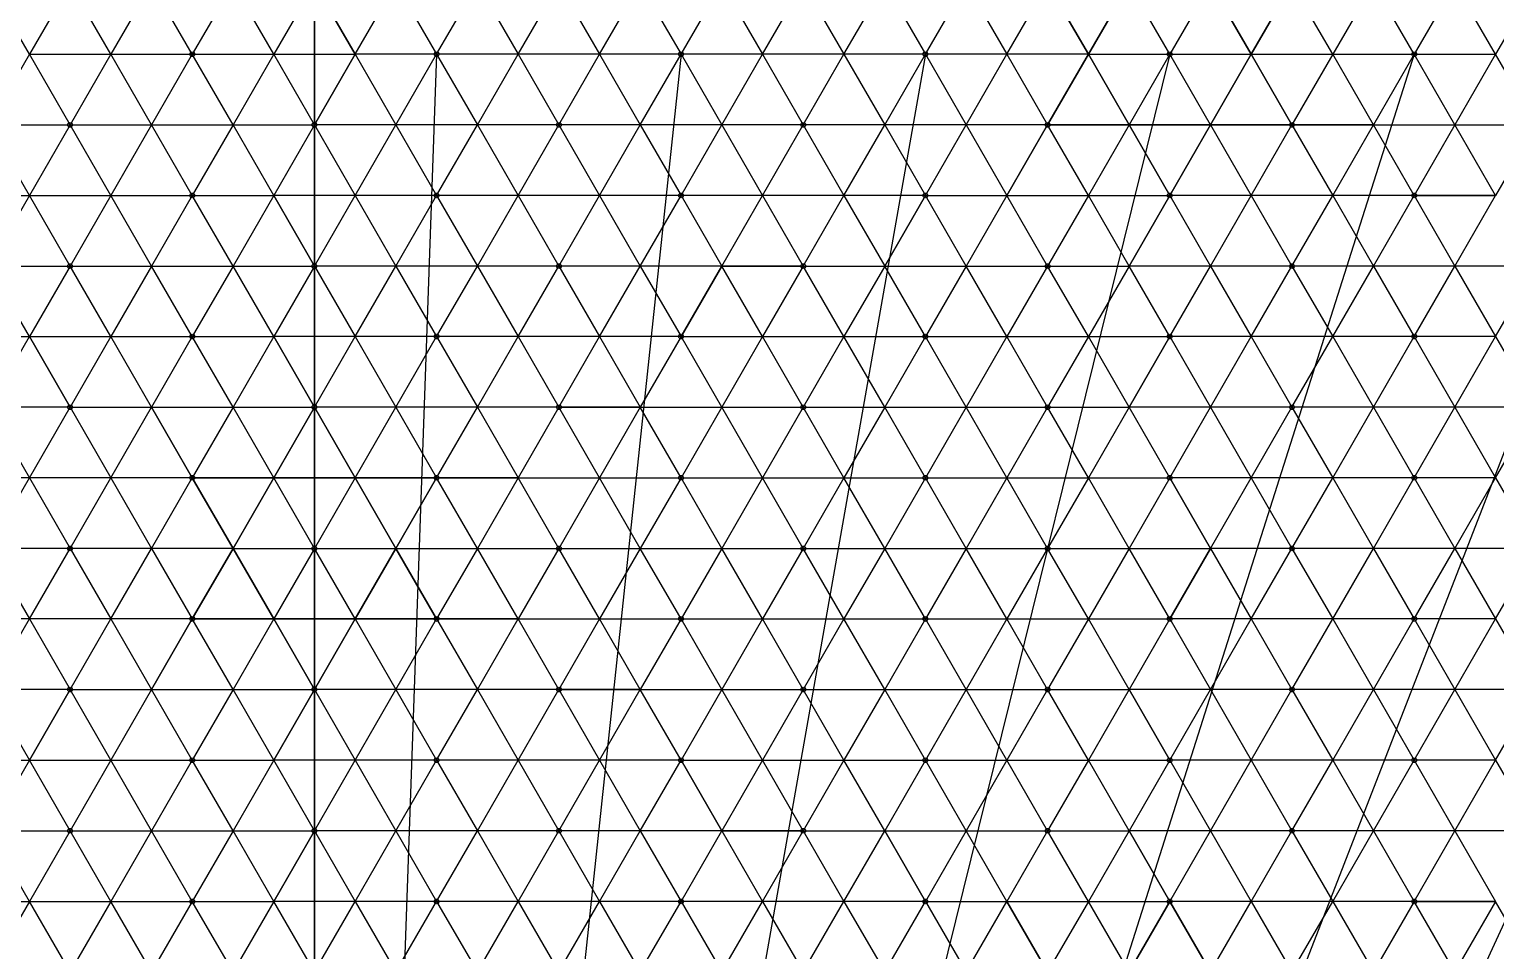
# Model space of a CAD drawing. Header units: inches. Extents: x -9 to 1883, y -44 to 1855.
# Drawn here: x 1328.5 to 1640.2, y 501.2 to 697 of the extents above; entities that cross this region are included whole.
import ezdxf

# ---------------------------------------------------------------- set-up
doc = ezdxf.new("R2010")
doc.units = ezdxf.units.IN
doc.header["$MEASUREMENT"] = 0
doc.layers.add('n49', color=7, linetype='Continuous')

msp = doc.modelspace()

# ---------------------------------------------------------------- linework, layer by layer
at = {"color": 1, "lineweight": 35}
msp.add_line((1389.1, -43.31), (1389.1, 1854.97), dxfattribs=at)
for points in [[(1337.14, 706.69), (1328.48, 691.69), (1319.82, 706.69)], [(1337.14, 706.69), (1328.48, 691.69), (1345.8, 691.69)], [(1337.14, 706.69), (1354.46, 706.69), (1345.8, 691.69)], [(1363.12, 691.69), (1354.46, 706.69), (1345.8, 691.69)], [(1363.12, 691.69), (1354.46, 706.69), (1371.78, 706.69)], [(1363.12, 691.69), (1380.44, 691.69), (1371.78, 706.69)], [(1389.1, 706.69), (1380.44, 691.69), (1371.78, 706.69)], [(1389.1, 706.69), (1380.44, 691.69), (1397.76, 691.69)], [(1389.1, 706.69), (1397.76, 691.69), (1406.42, 706.69)], [(1415.08, 691.69), (1397.76, 691.69), (1406.42, 706.69)], [(1415.08, 691.69), (1423.74, 706.69), (1406.42, 706.69)], [(1415.08, 691.69), (1423.74, 706.69), (1432.4, 691.69)], [(1441.06, 706.69), (1423.74, 706.69), (1432.4, 691.69)], [(1441.06, 706.69), (1449.72, 691.69), (1432.4, 691.69)], [(1441.06, 706.69), (1449.72, 691.69), (1458.38, 706.69)], [(1467.04, 691.69), (1449.72, 691.69), (1458.38, 706.69)], [(1467.04, 691.69), (1475.7, 706.69), (1458.38, 706.69)], [(1467.04, 691.69), (1475.7, 706.69), (1484.36, 691.69)], [(1493.02, 706.69), (1475.7, 706.69), (1484.36, 691.69)], [(1493.02, 706.69), (1501.68, 691.69), (1484.36, 691.69)], [(1493.02, 706.69), (1501.68, 691.69), (1510.34, 706.69)], [(1519, 691.69), (1501.68, 691.69), (1510.34, 706.69)], [(1519, 691.69), (1527.66, 706.69), (1510.34, 706.69)], [(1519, 691.69), (1527.66, 706.69), (1536.32, 691.69)], [(1544.98, 706.69), (1527.66, 706.69), (1536.32, 691.69)], [(1544.98, 706.69), (1553.64, 691.69), (1536.32, 691.69)], [(1544.98, 706.69), (1553.64, 691.69), (1562.3, 706.69)], [(1544.98, 706.69), (1562.3, 706.69), (1553.64, 691.69)], [(1570.96, 691.69), (1562.3, 706.69), (1553.64, 691.69)], [(1570.96, 691.69), (1562.3, 706.69), (1579.62, 706.69)], [(1570.96, 691.69), (1588.28, 691.69), (1579.62, 706.69)], [(1596.94, 706.69), (1579.62, 706.69), (1588.28, 691.69)], [(1596.94, 706.69), (1588.28, 691.69), (1579.62, 706.69)], [(1596.94, 706.69), (1588.28, 691.69), (1605.6, 691.69)], [(1596.94, 706.69), (1614.26, 706.69), (1605.6, 691.69)], [(1622.92, 691.69), (1614.26, 706.69), (1605.6, 691.69)], [(1622.92, 691.69), (1614.26, 706.69), (1631.58, 706.69)], [(1622.92, 691.69), (1640.24, 691.69), (1631.58, 706.69)], [(1648.91, 706.69), (1640.24, 691.69), (1631.58, 706.69)], [(1337.14, 676.69), (1328.48, 691.69), (1319.82, 676.69)], [(1337.14, 676.69), (1328.48, 691.69), (1345.8, 691.69)], [(1337.14, 676.69), (1354.46, 676.69), (1345.8, 691.69)], [(1363.12, 691.69), (1354.46, 676.69), (1345.8, 691.69)], [(1363.12, 691.69), (1354.46, 676.69), (1371.78, 676.69)], [(1363.12, 691.69), (1380.44, 691.69), (1371.78, 676.69)], [(1389.1, 676.69), (1380.44, 691.69), (1371.78, 676.69)], [(1389.1, 676.69), (1380.44, 691.69), (1397.76, 691.69)], [(1389.1, 676.69), (1397.76, 691.69), (1406.42, 676.69)], [(1415.08, 691.69), (1397.76, 691.69), (1406.42, 676.69)], [(1415.08, 691.69), (1423.74, 676.69), (1406.42, 676.69)], [(1415.08, 691.69), (1423.74, 676.69), (1432.4, 691.69)], [(1441.06, 676.69), (1423.74, 676.69), (1432.4, 691.69)], [(1441.06, 676.69), (1449.72, 691.69), (1432.4, 691.69)], [(1441.06, 676.69), (1449.72, 691.69), (1458.38, 676.69)], [(1467.04, 691.69), (1449.72, 691.69), (1458.38, 676.69)], [(1467.04, 691.69), (1475.7, 676.69), (1458.38, 676.69)], [(1467.04, 691.69), (1475.7, 676.69), (1484.36, 691.69)], [(1493.02, 676.69), (1475.7, 676.69), (1484.36, 691.69)], [(1493.02, 676.69), (1501.68, 691.69), (1484.36, 691.69)], [(1493.02, 676.69), (1501.68, 691.69), (1510.34, 676.69)], [(1519, 691.69), (1501.68, 691.69), (1510.34, 676.69)], [(1519, 691.69), (1527.66, 676.69), (1510.34, 676.69)], [(1519, 691.69), (1527.66, 676.69), (1536.32, 691.69)], [(1544.98, 676.69), (1527.66, 676.69), (1536.32, 691.69)], [(1544.98, 676.69), (1553.64, 691.69), (1536.32, 691.69)], [(1544.98, 676.69), (1553.64, 691.69), (1562.3, 676.69)], [(1544.98, 676.69), (1562.3, 676.69), (1553.64, 691.69)], [(1570.96, 691.69), (1562.3, 676.69), (1553.64, 691.69)], [(1570.96, 691.69), (1562.3, 676.69), (1579.62, 676.69)], [(1570.96, 691.69), (1588.28, 691.69), (1579.62, 676.69)], [(1596.94, 676.69), (1579.62, 676.69), (1588.28, 691.69)], [(1596.94, 676.69), (1588.28, 691.69), (1579.62, 676.69)], [(1596.94, 676.69), (1588.28, 691.69), (1605.6, 691.69)], [(1596.94, 676.69), (1614.26, 676.69), (1605.6, 691.69)], [(1622.92, 691.69), (1614.26, 676.69), (1605.6, 691.69)], [(1622.92, 691.69), (1614.26, 676.69), (1631.58, 676.69)], [(1622.92, 691.69), (1640.24, 691.69), (1631.58, 676.69)], [(1648.91, 676.69), (1640.24, 691.69), (1631.58, 676.69)], [(1311.16, 661.69), (1328.48, 661.69), (1319.82, 676.69)], [(1337.14, 676.69), (1328.48, 661.69), (1319.82, 676.69)], [(1337.14, 676.69), (1328.48, 661.69), (1345.8, 661.69)], [(1337.14, 676.69), (1354.46, 676.69), (1345.8, 661.69)], [(1363.12, 661.69), (1354.46, 676.69), (1345.8, 661.69)], [(1363.12, 661.69), (1354.46, 676.69), (1371.78, 676.69)], [(1363.12, 661.69), (1380.44, 661.69), (1371.78, 676.69)], [(1389.1, 676.69), (1380.44, 661.69), (1371.78, 676.69)], [(1389.1, 676.69), (1397.76, 661.69), (1406.42, 676.69)], [(1415.08, 661.69), (1397.76, 661.69), (1406.42, 676.69)], [(1415.08, 661.69), (1423.74, 676.69), (1406.42, 676.69)], [(1415.08, 661.69), (1423.74, 676.69), (1432.4, 661.69)], [(1441.06, 676.69), (1423.74, 676.69), (1432.4, 661.69)], [(1441.06, 676.69), (1449.72, 661.69), (1432.4, 661.69)], [(1441.06, 676.69), (1449.72, 661.69), (1458.38, 676.69)], [(1467.04, 661.69), (1449.72, 661.69), (1458.38, 676.69)], [(1467.04, 661.69), (1475.7, 676.69), (1458.38, 676.69)], [(1467.04, 661.69), (1475.7, 676.69), (1484.36, 661.69)], [(1493.02, 676.69), (1475.7, 676.69), (1484.36, 661.69)], [(1493.02, 676.69), (1501.68, 661.69), (1484.36, 661.69)], [(1493.02, 676.69), (1501.68, 661.69), (1510.34, 676.69)], [(1519, 661.69), (1501.68, 661.69), (1510.34, 676.69)], [(1519, 661.69), (1527.66, 676.69), (1510.34, 676.69)], [(1544.98, 676.69), (1527.66, 676.69), (1536.32, 661.69)], [(1544.98, 676.69), (1536.32, 661.69), (1553.64, 661.69)], [(1544.98, 676.69), (1562.3, 676.69), (1553.64, 661.69)], [(1570.96, 661.69), (1562.3, 676.69), (1553.64, 661.69)], [(1570.96, 661.69), (1579.62, 676.69), (1562.3, 676.69)], [(1570.96, 661.69), (1562.3, 676.69), (1579.62, 676.69)], [(1570.96, 661.69), (1579.62, 676.69), (1588.28, 661.69)], [(1596.94, 676.69), (1579.62, 676.69), (1588.28, 661.69)], [(1596.94, 676.69), (1605.6, 661.69), (1588.28, 661.69)], [(1596.94, 676.69), (1605.6, 661.69), (1614.26, 676.69)], [(1622.92, 661.69), (1614.26, 676.69), (1631.58, 676.69)], [(1622.92, 661.69), (1640.24, 661.69), (1631.58, 676.69)], [(1648.91, 676.69), (1640.24, 661.69), (1631.58, 676.69)], [(1311.16, 661.69), (1328.48, 661.69), (1319.82, 646.69)], [(1337.14, 646.69), (1328.48, 661.69), (1319.82, 646.69)], [(1337.14, 646.69), (1328.48, 661.69), (1345.8, 661.69)], [(1337.14, 646.69), (1354.46, 646.69), (1345.8, 661.69)], [(1363.12, 661.69), (1354.46, 646.69), (1345.8, 661.69)], [(1363.12, 661.69), (1354.46, 646.69), (1371.78, 646.69)], [(1363.12, 661.69), (1380.44, 661.69), (1371.78, 646.69)], [(1389.1, 646.69), (1380.44, 661.69), (1371.78, 646.69)], [(1389.1, 646.69), (1397.76, 661.69), (1380.44, 661.69)], [(1389.1, 646.69), (1397.76, 661.69), (1406.42, 646.69)], [(1415.08, 661.69), (1397.76, 661.69), (1406.42, 646.69)], [(1415.08, 661.69), (1423.74, 646.69), (1406.42, 646.69)], [(1415.08, 661.69), (1423.74, 646.69), (1432.4, 661.69)], [(1441.06, 646.69), (1423.74, 646.69), (1432.4, 661.69)], [(1441.06, 646.69), (1449.72, 661.69), (1432.4, 661.69)], [(1441.06, 646.69), (1449.72, 661.69), (1458.38, 646.69)], [(1467.04, 661.69), (1449.72, 661.69), (1458.38, 646.69)], [(1467.04, 661.69), (1475.7, 646.69), (1458.38, 646.69)], [(1467.04, 661.69), (1475.7, 646.69), (1484.36, 661.69)], [(1493.02, 646.69), (1475.7, 646.69), (1484.36, 661.69)], [(1493.02, 646.69), (1501.68, 661.69), (1484.36, 661.69)], [(1519, 661.69), (1501.68, 661.69), (1510.34, 646.69)], [(1519, 661.69), (1510.34, 646.69), (1527.66, 646.69)], [(1519, 661.69), (1536.32, 661.69), (1527.66, 646.69)], [(1544.98, 646.69), (1536.32, 661.69), (1527.66, 646.69)], [(1544.98, 646.69), (1536.32, 661.69), (1553.64, 661.69)], [(1544.98, 646.69), (1562.3, 646.69), (1553.64, 661.69)], [(1570.96, 661.69), (1562.3, 646.69), (1553.64, 661.69)], [(1570.96, 661.69), (1579.62, 646.69), (1562.3, 646.69)], [(1570.96, 661.69), (1579.62, 646.69), (1588.28, 661.69)], [(1596.94, 646.69), (1579.62, 646.69), (1588.28, 661.69)], [(1596.94, 646.69), (1605.6, 661.69), (1588.28, 661.69)], [(1596.94, 646.69), (1605.6, 661.69), (1614.26, 646.69)], [(1622.92, 661.69), (1605.6, 661.69), (1614.26, 646.69)], [(1622.92, 661.69), (1631.58, 646.69), (1614.26, 646.69)], [(1622.92, 661.69), (1631.58, 646.69), (1640.24, 661.69)], [(1311.16, 631.69), (1328.48, 631.69), (1319.82, 646.69)], [(1337.14, 646.69), (1328.48, 631.69), (1319.82, 646.69)], [(1337.14, 646.69), (1328.48, 631.69), (1345.8, 631.69)], [(1337.14, 646.69), (1354.46, 646.69), (1345.8, 631.69)], [(1363.12, 631.69), (1354.46, 646.69), (1345.8, 631.69)], [(1363.12, 631.69), (1354.46, 646.69), (1371.78, 646.69)], [(1363.12, 631.69), (1380.44, 631.69), (1371.78, 646.69)], [(1389.1, 646.69), (1380.44, 631.69), (1371.78, 646.69)], [(1389.1, 646.69), (1397.76, 631.69), (1406.42, 646.69)], [(1415.08, 631.69), (1397.76, 631.69), (1406.42, 646.69)], [(1415.08, 631.69), (1423.74, 646.69), (1406.42, 646.69)], [(1415.08, 631.69), (1423.74, 646.69), (1432.4, 631.69)], [(1441.06, 646.69), (1423.74, 646.69), (1432.4, 631.69)], [(1441.06, 646.69), (1449.72, 631.69), (1432.4, 631.69)], [(1441.06, 646.69), (1449.72, 631.69), (1458.38, 646.69)], [(1467.04, 631.69), (1449.72, 631.69), (1458.38, 646.69)], [(1467.04, 631.69), (1475.7, 646.69), (1458.38, 646.69)], [(1467.04, 631.69), (1484.36, 631.69), (1475.7, 646.69)], [(1493.02, 646.69), (1484.36, 631.69), (1475.7, 646.69)], [(1493.02, 646.69), (1484.36, 631.69), (1501.68, 631.69)], [(1493.02, 646.69), (1510.34, 646.69), (1501.68, 631.69)], [(1519, 631.69), (1510.34, 646.69), (1501.68, 631.69)], [(1519, 631.69), (1510.34, 646.69), (1527.66, 646.69)], [(1519, 631.69), (1536.32, 631.69), (1527.66, 646.69)], [(1544.98, 646.69), (1536.32, 631.69), (1527.66, 646.69)], [(1544.98, 646.69), (1536.32, 631.69), (1553.64, 631.69)], [(1544.98, 646.69), (1562.3, 646.69), (1553.64, 631.69)], [(1570.96, 631.69), (1562.3, 646.69), (1553.64, 631.69)], [(1570.96, 631.69), (1579.62, 646.69), (1588.28, 631.69)], [(1596.94, 646.69), (1579.62, 646.69), (1588.28, 631.69)], [(1596.94, 646.69), (1605.6, 631.69), (1588.28, 631.69)], [(1596.94, 646.69), (1605.6, 631.69), (1614.26, 646.69)], [(1622.92, 631.69), (1605.6, 631.69), (1614.26, 646.69)], [(1622.92, 631.69), (1631.58, 646.69), (1614.26, 646.69)], [(1622.92, 631.69), (1631.58, 646.69), (1640.24, 631.69)], [(1648.91, 646.69), (1631.58, 646.69), (1640.24, 631.69)], [(1337.14, 616.69), (1319.82, 616.69), (1328.48, 631.69)], [(1337.14, 616.69), (1328.48, 631.69), (1345.8, 631.69)], [(1337.14, 616.69), (1354.46, 616.69), (1345.8, 631.69)], [(1363.12, 631.69), (1354.46, 616.69), (1345.8, 631.69)], [(1363.12, 631.69), (1354.46, 616.69), (1371.78, 616.69)], [(1363.12, 631.69), (1380.44, 631.69), (1371.78, 616.69)], [(1389.1, 616.69), (1380.44, 631.69), (1371.78, 616.69)], [(1389.1, 616.69), (1397.76, 631.69), (1380.44, 631.69)], [(1389.1, 616.69), (1397.76, 631.69), (1406.42, 616.69)], [(1415.08, 631.69), (1397.76, 631.69), (1406.42, 616.69)], [(1415.08, 631.69), (1423.74, 616.69), (1406.42, 616.69)], [(1415.08, 631.69), (1423.74, 616.69), (1432.4, 631.69)], [(1441.06, 616.69), (1423.74, 616.69), (1432.4, 631.69)], [(1441.06, 616.69), (1449.72, 631.69), (1432.4, 631.69)], [(1441.06, 616.69), (1449.72, 631.69), (1458.38, 616.69)], [(1467.04, 631.69), (1458.38, 616.69), (1475.7, 616.69)], [(1467.04, 631.69), (1484.36, 631.69), (1475.7, 616.69)], [(1493.02, 616.69), (1484.36, 631.69), (1475.7, 616.69)], [(1493.02, 616.69), (1484.36, 631.69), (1501.68, 631.69)], [(1493.02, 616.69), (1510.34, 616.69), (1501.68, 631.69)], [(1519, 631.69), (1510.34, 616.69), (1501.68, 631.69)], [(1519, 631.69), (1510.34, 616.69), (1527.66, 616.69)], [(1519, 631.69), (1536.32, 631.69), (1527.66, 616.69)], [(1544.98, 616.69), (1536.32, 631.69), (1527.66, 616.69)], [(1544.98, 616.69), (1536.32, 631.69), (1553.64, 631.69)], [(1544.98, 616.69), (1562.3, 616.69), (1553.64, 631.69)], [(1570.96, 631.69), (1562.3, 616.69), (1553.64, 631.69)], [(1570.96, 631.69), (1579.62, 616.69), (1562.3, 616.69)], [(1570.96, 631.69), (1579.62, 616.69), (1588.28, 631.69)], [(1596.94, 616.69), (1579.62, 616.69), (1588.28, 631.69)], [(1596.94, 616.69), (1605.6, 631.69), (1588.28, 631.69)], [(1596.94, 616.69), (1605.6, 631.69), (1614.26, 616.69)], [(1622.92, 631.69), (1605.6, 631.69), (1614.26, 616.69)], [(1622.92, 631.69), (1631.58, 616.69), (1614.26, 616.69)], [(1622.92, 631.69), (1631.58, 616.69), (1640.24, 631.69)], [(1648.91, 616.69), (1631.58, 616.69), (1640.24, 631.69)], [(1311.16, 601.69), (1319.82, 616.69), (1328.48, 601.69)], [(1337.14, 616.69), (1319.82, 616.69), (1328.48, 601.69)], [(1337.14, 616.69), (1345.8, 601.69), (1328.48, 601.69)], [(1363.12, 601.69), (1345.8, 601.69), (1354.46, 616.69)], [(1363.12, 601.69), (1354.46, 616.69), (1371.78, 616.69)], [(1363.12, 601.69), (1380.44, 601.69), (1371.78, 616.69)], [(1389.1, 616.69), (1380.44, 601.69), (1371.78, 616.69)], [(1389.1, 616.69), (1397.76, 601.69), (1380.44, 601.69)], [(1389.1, 616.69), (1380.44, 601.69), (1397.76, 601.69)], [(1389.1, 616.69), (1397.76, 601.69), (1406.42, 616.69)], [(1415.08, 601.69), (1397.76, 601.69), (1406.42, 616.69)], [(1415.08, 601.69), (1423.74, 616.69), (1406.42, 616.69)], [(1415.08, 601.69), (1423.74, 616.69), (1432.4, 601.69)], [(1441.06, 616.69), (1432.4, 601.69), (1449.72, 601.69)], [(1441.06, 616.69), (1458.38, 616.69), (1449.72, 601.69)], [(1467.04, 601.69), (1458.38, 616.69), (1449.72, 601.69)], [(1467.04, 601.69), (1458.38, 616.69), (1475.7, 616.69)], [(1467.04, 601.69), (1484.36, 601.69), (1475.7, 616.69)], [(1493.02, 616.69), (1484.36, 601.69), (1475.7, 616.69)], [(1493.02, 616.69), (1484.36, 601.69), (1501.68, 601.69)], [(1493.02, 616.69), (1510.34, 616.69), (1501.68, 601.69)], [(1519, 601.69), (1510.34, 616.69), (1501.68, 601.69)], [(1519, 601.69), (1510.34, 616.69), (1527.66, 616.69)], [(1519, 601.69), (1536.32, 601.69), (1527.66, 616.69)], [(1544.98, 616.69), (1536.32, 601.69), (1527.66, 616.69)], [(1544.98, 616.69), (1536.32, 601.69), (1553.64, 601.69)], [(1544.98, 616.69), (1562.3, 616.69), (1553.64, 601.69)], [(1570.96, 601.69), (1562.3, 616.69), (1553.64, 601.69)], [(1570.96, 601.69), (1579.62, 616.69), (1588.28, 601.69)], [(1596.94, 616.69), (1579.62, 616.69), (1588.28, 601.69)], [(1596.94, 616.69), (1605.6, 601.69), (1588.28, 601.69)], [(1596.94, 616.69), (1605.6, 601.69), (1614.26, 616.69)], [(1622.92, 601.69), (1605.6, 601.69), (1614.26, 616.69)], [(1622.92, 601.69), (1631.58, 616.69), (1614.26, 616.69)], [(1622.92, 601.69), (1631.58, 616.69), (1640.24, 601.69)], [(1648.91, 616.69), (1631.58, 616.69), (1640.24, 601.69)], [(1311.16, 601.69), (1319.82, 586.69), (1328.48, 601.69)], [(1337.14, 586.69), (1319.82, 586.69), (1328.48, 601.69)], [(1337.14, 586.69), (1345.8, 601.69), (1328.48, 601.69)], [(1337.14, 586.69), (1345.8, 601.69), (1354.46, 586.69)], [(1363.12, 601.69), (1345.8, 601.69), (1354.46, 586.69)], [(1363.12, 601.69), (1371.78, 586.69), (1354.46, 586.69)], [(1363.12, 601.69), (1371.78, 586.69), (1380.44, 601.69)], [(1363.12, 601.69), (1380.44, 601.69), (1371.78, 586.69)], [(1389.1, 586.69), (1380.44, 601.69), (1371.78, 586.69)], [(1389.1, 586.69), (1380.44, 601.69), (1397.76, 601.69)], [(1389.1, 586.69), (1406.42, 586.69), (1397.76, 601.69)], [(1415.08, 601.69), (1397.76, 601.69), (1406.42, 586.69)], [(1415.08, 601.69), (1406.42, 586.69), (1397.76, 601.69)], [(1415.08, 601.69), (1406.42, 586.69), (1423.74, 586.69)], [(1415.08, 601.69), (1432.4, 601.69), (1423.74, 586.69)], [(1441.06, 586.69), (1432.4, 601.69), (1423.74, 586.69)], [(1441.06, 586.69), (1432.4, 601.69), (1449.72, 601.69)], [(1441.06, 586.69), (1458.38, 586.69), (1449.72, 601.69)], [(1467.04, 601.69), (1458.38, 586.69), (1449.72, 601.69)], [(1467.04, 601.69), (1458.38, 586.69), (1475.7, 586.69)], [(1467.04, 601.69), (1484.36, 601.69), (1475.7, 586.69)], [(1493.02, 586.69), (1484.36, 601.69), (1475.7, 586.69)], [(1493.02, 586.69), (1484.36, 601.69), (1501.68, 601.69)], [(1493.02, 586.69), (1510.34, 586.69), (1501.68, 601.69)], [(1519, 601.69), (1510.34, 586.69), (1501.68, 601.69)], [(1519, 601.69), (1510.34, 586.69), (1527.66, 586.69)], [(1519, 601.69), (1536.32, 601.69), (1527.66, 586.69)], [(1544.98, 586.69), (1536.32, 601.69), (1527.66, 586.69)], [(1544.98, 586.69), (1536.32, 601.69), (1553.64, 601.69)], [(1544.98, 586.69), (1562.3, 586.69), (1553.64, 601.69)], [(1570.96, 601.69), (1562.3, 586.69), (1553.64, 601.69)], [(1570.96, 601.69), (1562.3, 586.69), (1579.62, 586.69)], [(1570.96, 601.69), (1579.62, 586.69), (1588.28, 601.69)], [(1596.94, 586.69), (1579.62, 586.69), (1588.28, 601.69)], [(1596.94, 586.69), (1605.6, 601.69), (1588.28, 601.69)], [(1596.94, 586.69), (1605.6, 601.69), (1614.26, 586.69)], [(1622.92, 601.69), (1605.6, 601.69), (1614.26, 586.69)], [(1622.92, 601.69), (1631.58, 586.69), (1614.26, 586.69)], [(1622.92, 601.69), (1631.58, 586.69), (1640.24, 601.69)], [(1648.91, 586.69), (1631.58, 586.69), (1640.24, 601.69)], [(1311.16, 571.69), (1319.82, 586.69), (1328.48, 571.69)], [(1337.14, 586.69), (1319.82, 586.69), (1328.48, 571.69)], [(1337.14, 586.69), (1345.8, 571.69), (1328.48, 571.69)], [(1337.14, 586.69), (1345.8, 571.69), (1354.46, 586.69)], [(1363.12, 571.69), (1345.8, 571.69), (1354.46, 586.69)], [(1363.12, 571.69), (1371.78, 586.69), (1354.46, 586.69)], [(1363.12, 571.69), (1371.78, 586.69), (1380.44, 571.69)], [(1363.12, 571.69), (1380.44, 571.69), (1371.78, 586.69)], [(1389.1, 586.69), (1380.44, 571.69), (1371.78, 586.69)], [(1389.1, 586.69), (1380.44, 571.69), (1397.76, 571.69)], [(1389.1, 586.69), (1406.42, 586.69), (1397.76, 571.69)], [(1415.08, 571.69), (1397.76, 571.69), (1406.42, 586.69)], [(1415.08, 571.69), (1406.42, 586.69), (1397.76, 571.69)], [(1415.08, 571.69), (1406.42, 586.69), (1423.74, 586.69)], [(1415.08, 571.69), (1432.4, 571.69), (1423.74, 586.69)], [(1441.06, 586.69), (1432.4, 571.69), (1423.74, 586.69)], [(1441.06, 586.69), (1432.4, 571.69), (1449.72, 571.69)], [(1441.06, 586.69), (1458.38, 586.69), (1449.72, 571.69)], [(1467.04, 571.69), (1458.38, 586.69), (1449.72, 571.69)], [(1467.04, 571.69), (1458.38, 586.69), (1475.7, 586.69)], [(1467.04, 571.69), (1484.36, 571.69), (1475.7, 586.69)], [(1493.02, 586.69), (1484.36, 571.69), (1475.7, 586.69)], [(1493.02, 586.69), (1484.36, 571.69), (1501.68, 571.69)], [(1493.02, 586.69), (1510.34, 586.69), (1501.68, 571.69)], [(1519, 571.69), (1510.34, 586.69), (1501.68, 571.69)], [(1519, 571.69), (1510.34, 586.69), (1527.66, 586.69)], [(1519, 571.69), (1536.32, 571.69), (1527.66, 586.69)], [(1544.98, 586.69), (1536.32, 571.69), (1527.66, 586.69)], [(1544.98, 586.69), (1536.32, 571.69), (1553.64, 571.69)], [(1544.98, 586.69), (1562.3, 586.69), (1553.64, 571.69)], [(1570.96, 571.69), (1562.3, 586.69), (1553.64, 571.69)], [(1570.96, 571.69), (1562.3, 586.69), (1579.62, 586.69)], [(1570.96, 571.69), (1579.62, 586.69), (1588.28, 571.69)], [(1596.94, 586.69), (1579.62, 586.69), (1588.28, 571.69)], [(1596.94, 586.69), (1605.6, 571.69), (1588.28, 571.69)], [(1596.94, 586.69), (1605.6, 571.69), (1614.26, 586.69)], [(1622.92, 571.69), (1605.6, 571.69), (1614.26, 586.69)], [(1622.92, 571.69), (1631.58, 586.69), (1614.26, 586.69)], [(1622.92, 571.69), (1631.58, 586.69), (1640.24, 571.69)], [(1648.91, 586.69), (1631.58, 586.69), (1640.24, 571.69)], [(1311.16, 571.69), (1319.82, 556.69), (1328.48, 571.69)], [(1337.14, 556.69), (1319.82, 556.69), (1328.48, 571.69)], [(1337.14, 556.69), (1345.8, 571.69), (1328.48, 571.69)], [(1363.12, 571.69), (1345.8, 571.69), (1354.46, 556.69)], [(1363.12, 571.69), (1354.46, 556.69), (1371.78, 556.69)], [(1363.12, 571.69), (1380.44, 571.69), (1371.78, 556.69)], [(1389.1, 556.69), (1380.44, 571.69), (1371.78, 556.69)], [(1389.1, 556.69), (1397.76, 571.69), (1380.44, 571.69)], [(1389.1, 556.69), (1380.44, 571.69), (1397.76, 571.69)], [(1389.1, 556.69), (1397.76, 571.69), (1406.42, 556.69)], [(1415.08, 571.69), (1397.76, 571.69), (1406.42, 556.69)], [(1415.08, 571.69), (1423.74, 556.69), (1406.42, 556.69)], [(1415.08, 571.69), (1423.74, 556.69), (1432.4, 571.69)], [(1441.06, 556.69), (1432.4, 571.69), (1449.72, 571.69)], [(1441.06, 556.69), (1458.38, 556.69), (1449.72, 571.69)], [(1467.04, 571.69), (1458.38, 556.69), (1449.72, 571.69)], [(1467.04, 571.69), (1458.38, 556.69), (1475.7, 556.69)], [(1467.04, 571.69), (1484.36, 571.69), (1475.7, 556.69)], [(1493.02, 556.69), (1484.36, 571.69), (1475.7, 556.69)], [(1493.02, 556.69), (1484.36, 571.69), (1501.68, 571.69)], [(1493.02, 556.69), (1510.34, 556.69), (1501.68, 571.69)], [(1519, 571.69), (1510.34, 556.69), (1501.68, 571.69)], [(1519, 571.69), (1510.34, 556.69), (1527.66, 556.69)], [(1519, 571.69), (1536.32, 571.69), (1527.66, 556.69)], [(1544.98, 556.69), (1536.32, 571.69), (1527.66, 556.69)], [(1544.98, 556.69), (1536.32, 571.69), (1553.64, 571.69)], [(1544.98, 556.69), (1562.3, 556.69), (1553.64, 571.69)], [(1570.96, 571.69), (1562.3, 556.69), (1553.64, 571.69)], [(1570.96, 571.69), (1579.62, 556.69), (1588.28, 571.69)], [(1596.94, 556.69), (1579.62, 556.69), (1588.28, 571.69)], [(1596.94, 556.69), (1605.6, 571.69), (1588.28, 571.69)], [(1596.94, 556.69), (1605.6, 571.69), (1614.26, 556.69)], [(1622.92, 571.69), (1605.6, 571.69), (1614.26, 556.69)], [(1622.92, 571.69), (1631.58, 556.69), (1614.26, 556.69)], [(1622.92, 571.69), (1631.58, 556.69), (1640.24, 571.69)], [(1648.91, 556.69), (1631.58, 556.69), (1640.24, 571.69)], [(1337.14, 556.69), (1319.82, 556.69), (1328.48, 541.69)], [(1337.14, 556.69), (1328.48, 541.69), (1345.8, 541.69)], [(1337.14, 556.69), (1354.46, 556.69), (1345.8, 541.69)], [(1363.12, 541.69), (1354.46, 556.69), (1345.8, 541.69)], [(1363.12, 541.69), (1354.46, 556.69), (1371.78, 556.69)], [(1363.12, 541.69), (1380.44, 541.69), (1371.78, 556.69)], [(1389.1, 556.69), (1380.44, 541.69), (1371.78, 556.69)], [(1389.1, 556.69), (1397.76, 541.69), (1380.44, 541.69)], [(1389.1, 556.69), (1397.76, 541.69), (1406.42, 556.69)], [(1415.08, 541.69), (1397.76, 541.69), (1406.42, 556.69)], [(1415.08, 541.69), (1423.74, 556.69), (1406.42, 556.69)], [(1415.08, 541.69), (1423.74, 556.69), (1432.4, 541.69)], [(1441.06, 556.69), (1423.74, 556.69), (1432.4, 541.69)], [(1441.06, 556.69), (1449.72, 541.69), (1432.4, 541.69)], [(1441.06, 556.69), (1449.72, 541.69), (1458.38, 556.69)], [(1467.04, 541.69), (1458.38, 556.69), (1475.7, 556.69)], [(1467.04, 541.69), (1484.36, 541.69), (1475.7, 556.69)], [(1493.02, 556.69), (1484.36, 541.69), (1475.7, 556.69)], [(1493.02, 556.69), (1484.36, 541.69), (1501.68, 541.69)], [(1493.02, 556.69), (1510.34, 556.69), (1501.68, 541.69)], [(1519, 541.69), (1510.34, 556.69), (1501.68, 541.69)], [(1519, 541.69), (1510.34, 556.69), (1527.66, 556.69)], [(1519, 541.69), (1536.32, 541.69), (1527.66, 556.69)], [(1544.98, 556.69), (1536.32, 541.69), (1527.66, 556.69)], [(1544.98, 556.69), (1536.32, 541.69), (1553.64, 541.69)], [(1544.98, 556.69), (1562.3, 556.69), (1553.64, 541.69)], [(1570.96, 541.69), (1562.3, 556.69), (1553.64, 541.69)], [(1570.96, 541.69), (1579.62, 556.69), (1562.3, 556.69)], [(1570.96, 541.69), (1579.62, 556.69), (1588.28, 541.69)], [(1596.94, 556.69), (1579.62, 556.69), (1588.28, 541.69)], [(1596.94, 556.69), (1605.6, 541.69), (1588.28, 541.69)], [(1596.94, 556.69), (1605.6, 541.69), (1614.26, 556.69)], [(1622.92, 541.69), (1605.6, 541.69), (1614.26, 556.69)], [(1622.92, 541.69), (1631.58, 556.69), (1614.26, 556.69)], [(1622.92, 541.69), (1631.58, 556.69), (1640.24, 541.69)], [(1648.91, 556.69), (1631.58, 556.69), (1640.24, 541.69)], [(1311.16, 541.69), (1328.48, 541.69), (1319.82, 526.69)], [(1337.14, 526.69), (1328.48, 541.69), (1319.82, 526.69)], [(1337.14, 526.69), (1328.48, 541.69), (1345.8, 541.69)], [(1337.14, 526.69), (1354.46, 526.69), (1345.8, 541.69)], [(1363.12, 541.69), (1354.46, 526.69), (1345.8, 541.69)], [(1363.12, 541.69), (1354.46, 526.69), (1371.78, 526.69)], [(1363.12, 541.69), (1380.44, 541.69), (1371.78, 526.69)], [(1389.1, 526.69), (1380.44, 541.69), (1371.78, 526.69)], [(1389.1, 526.69), (1397.76, 541.69), (1406.42, 526.69)], [(1415.08, 541.69), (1397.76, 541.69), (1406.42, 526.69)], [(1415.08, 541.69), (1423.74, 526.69), (1406.42, 526.69)], [(1415.08, 541.69), (1423.74, 526.69), (1432.4, 541.69)], [(1441.06, 526.69), (1423.74, 526.69), (1432.4, 541.69)], [(1441.06, 526.69), (1449.72, 541.69), (1432.4, 541.69)], [(1441.06, 526.69), (1449.72, 541.69), (1458.38, 526.69)], [(1467.04, 541.69), (1449.72, 541.69), (1458.38, 526.69)], [(1467.04, 541.69), (1475.7, 526.69), (1458.38, 526.69)], [(1467.04, 541.69), (1484.36, 541.69), (1475.7, 526.69)], [(1493.02, 526.69), (1484.36, 541.69), (1475.7, 526.69)], [(1493.02, 526.69), (1484.36, 541.69), (1501.68, 541.69)], [(1493.02, 526.69), (1510.34, 526.69), (1501.68, 541.69)], [(1519, 541.69), (1510.34, 526.69), (1501.68, 541.69)], [(1519, 541.69), (1510.34, 526.69), (1527.66, 526.69)], [(1519, 541.69), (1536.32, 541.69), (1527.66, 526.69)], [(1544.98, 526.69), (1536.32, 541.69), (1527.66, 526.69)], [(1544.98, 526.69), (1536.32, 541.69), (1553.64, 541.69)], [(1544.98, 526.69), (1562.3, 526.69), (1553.64, 541.69)], [(1570.96, 541.69), (1562.3, 526.69), (1553.64, 541.69)], [(1570.96, 541.69), (1579.62, 526.69), (1588.28, 541.69)], [(1596.94, 526.69), (1579.62, 526.69), (1588.28, 541.69)], [(1596.94, 526.69), (1605.6, 541.69), (1588.28, 541.69)], [(1596.94, 526.69), (1605.6, 541.69), (1614.26, 526.69)], [(1622.92, 541.69), (1605.6, 541.69), (1614.26, 526.69)], [(1622.92, 541.69), (1631.58, 526.69), (1614.26, 526.69)], [(1622.92, 541.69), (1631.58, 526.69), (1640.24, 541.69)], [(1648.91, 526.69), (1631.58, 526.69), (1640.24, 541.69)], [(1311.16, 511.69), (1328.48, 511.69), (1319.82, 526.69)], [(1337.14, 526.69), (1328.48, 511.69), (1319.82, 526.69)], [(1337.14, 526.69), (1328.48, 511.69), (1345.8, 511.69)], [(1337.14, 526.69), (1354.46, 526.69), (1345.8, 511.69)], [(1363.12, 511.69), (1354.46, 526.69), (1345.8, 511.69)], [(1363.12, 511.69), (1354.46, 526.69), (1371.78, 526.69)], [(1363.12, 511.69), (1380.44, 511.69), (1371.78, 526.69)], [(1389.1, 526.69), (1380.44, 511.69), (1371.78, 526.69)], [(1389.1, 526.69), (1397.76, 511.69), (1380.44, 511.69)], [(1389.1, 526.69), (1397.76, 511.69), (1406.42, 526.69)], [(1415.08, 511.69), (1397.76, 511.69), (1406.42, 526.69)], [(1415.08, 511.69), (1423.74, 526.69), (1406.42, 526.69)], [(1415.08, 511.69), (1423.74, 526.69), (1432.4, 511.69)], [(1441.06, 526.69), (1423.74, 526.69), (1432.4, 511.69)], [(1441.06, 526.69), (1449.72, 511.69), (1432.4, 511.69)], [(1441.06, 526.69), (1449.72, 511.69), (1458.38, 526.69)], [(1467.04, 511.69), (1449.72, 511.69), (1458.38, 526.69)], [(1467.04, 511.69), (1475.7, 526.69), (1458.38, 526.69)], [(1467.04, 511.69), (1475.7, 526.69), (1484.36, 511.69)], [(1493.02, 526.69), (1475.7, 526.69), (1484.36, 511.69)], [(1493.02, 526.69), (1501.68, 511.69), (1484.36, 511.69)], [(1519, 511.69), (1501.68, 511.69), (1510.34, 526.69)], [(1519, 511.69), (1510.34, 526.69), (1527.66, 526.69)], [(1519, 511.69), (1536.32, 511.69), (1527.66, 526.69)], [(1544.98, 526.69), (1536.32, 511.69), (1527.66, 526.69)], [(1544.98, 526.69), (1536.32, 511.69), (1553.64, 511.69)], [(1544.98, 526.69), (1562.3, 526.69), (1553.64, 511.69)], [(1570.96, 511.69), (1562.3, 526.69), (1553.64, 511.69)], [(1570.96, 511.69), (1579.62, 526.69), (1562.3, 526.69)], [(1570.96, 511.69), (1579.62, 526.69), (1588.28, 511.69)], [(1596.94, 526.69), (1579.62, 526.69), (1588.28, 511.69)], [(1596.94, 526.69), (1605.6, 511.69), (1588.28, 511.69)], [(1596.94, 526.69), (1605.6, 511.69), (1614.26, 526.69)], [(1622.92, 511.69), (1605.6, 511.69), (1614.26, 526.69)], [(1622.92, 511.69), (1631.58, 526.69), (1614.26, 526.69)], [(1622.92, 511.69), (1631.58, 526.69), (1640.24, 511.69)], [(1311.16, 511.69), (1328.48, 511.69), (1319.82, 496.69)], [(1337.14, 496.69), (1328.48, 511.69), (1319.82, 496.69)], [(1337.14, 496.69), (1328.48, 511.69), (1345.8, 511.69)], [(1337.14, 496.69), (1354.46, 496.69), (1345.8, 511.69)], [(1363.12, 511.69), (1354.46, 496.69), (1345.8, 511.69)], [(1363.12, 511.69), (1354.46, 496.69), (1371.78, 496.69)], [(1363.12, 511.69), (1380.44, 511.69), (1371.78, 496.69)], [(1389.1, 496.69), (1380.44, 511.69), (1371.78, 496.69)], [(1389.1, 496.69), (1397.76, 511.69), (1406.42, 496.69)], [(1415.08, 511.69), (1397.76, 511.69), (1406.42, 496.69)], [(1415.08, 511.69), (1423.74, 496.69), (1406.42, 496.69)], [(1415.08, 511.69), (1423.74, 496.69), (1432.4, 511.69)], [(1441.06, 496.69), (1423.74, 496.69), (1432.4, 511.69)], [(1441.06, 496.69), (1449.72, 511.69), (1432.4, 511.69)], [(1441.06, 496.69), (1449.72, 511.69), (1458.38, 496.69)], [(1467.04, 511.69), (1449.72, 511.69), (1458.38, 496.69)], [(1467.04, 511.69), (1475.7, 496.69), (1458.38, 496.69)], [(1467.04, 511.69), (1475.7, 496.69), (1484.36, 511.69)], [(1493.02, 496.69), (1475.7, 496.69), (1484.36, 511.69)], [(1493.02, 496.69), (1501.68, 511.69), (1484.36, 511.69)], [(1493.02, 496.69), (1501.68, 511.69), (1510.34, 496.69)], [(1519, 511.69), (1501.68, 511.69), (1510.34, 496.69)], [(1519, 511.69), (1527.66, 496.69), (1510.34, 496.69)], [(1544.98, 496.69), (1527.66, 496.69), (1536.32, 511.69)], [(1544.98, 496.69), (1536.32, 511.69), (1553.64, 511.69)], [(1544.98, 496.69), (1562.3, 496.69), (1553.64, 511.69)], [(1570.96, 511.69), (1562.3, 496.69), (1553.64, 511.69)], [(1570.96, 511.69), (1579.62, 496.69), (1562.3, 496.69)], [(1570.96, 511.69), (1562.3, 496.69), (1579.62, 496.69)], [(1570.96, 511.69), (1579.62, 496.69), (1588.28, 511.69)], [(1596.94, 496.69), (1579.62, 496.69), (1588.28, 511.69)], [(1596.94, 496.69), (1605.6, 511.69), (1588.28, 511.69)], [(1596.94, 496.69), (1605.6, 511.69), (1614.26, 496.69)], [(1622.92, 511.69), (1614.26, 496.69), (1631.58, 496.69)], [(1622.92, 511.69), (1640.24, 511.69), (1631.58, 496.69)], [(1648.91, 496.69), (1640.24, 511.69), (1631.58, 496.69)]]:
    msp.add_lwpolyline(points, close=True)
at = {"color": 240, "true_color": 0xed1f24}
for centre in [(1363.12, 691.69), (1363.12, 691.69), (1363.12, 691.69), (1363.12, 691.69), (1363.12, 691.69), (1363.12, 691.69), (1415.08, 691.69), (1415.08, 691.69), (1415.08, 691.69), (1415.08, 691.69), (1415.08, 691.69), (1415.08, 691.69), (1467.04, 691.69), (1467.04, 691.69), (1467.04, 691.69), (1467.04, 691.69), (1467.04, 691.69), (1467.04, 691.69), (1519, 691.69), (1519, 691.69), (1519, 691.69), (1519, 691.69), (1519, 691.69), (1519, 691.69), (1570.96, 691.69), (1570.96, 691.69), (1570.96, 691.69), (1570.96, 691.69), (1570.96, 691.69), (1570.96, 691.69), (1622.92, 691.69), (1622.92, 691.69), (1622.92, 691.69), (1622.92, 691.69), (1622.92, 691.69), (1622.92, 691.69), (1337.14, 676.69), (1337.14, 676.69), (1337.14, 676.69), (1337.14, 676.69), (1337.14, 676.69), (1337.14, 676.69), (1389.1, 676.69), (1389.1, 676.69), (1389.1, 676.69), (1389.1, 676.69), (1389.1, 676.69), (1441.06, 676.69), (1441.06, 676.69), (1441.06, 676.69), (1441.06, 676.69), (1441.06, 676.69), (1441.06, 676.69), (1493.02, 676.69), (1493.02, 676.69), (1493.02, 676.69), (1493.02, 676.69), (1493.02, 676.69), (1493.02, 676.69), (1544.98, 676.69), (1544.98, 676.69), (1544.98, 676.69), (1544.98, 676.69), (1544.98, 676.69), (1544.98, 676.69), (1544.98, 676.69), (1596.94, 676.69), (1596.94, 676.69), (1596.94, 676.69), (1596.94, 676.69), (1596.94, 676.69), (1596.94, 676.69), (1596.94, 676.69), (1363.12, 661.69), (1363.12, 661.69), (1363.12, 661.69), (1363.12, 661.69), (1363.12, 661.69), (1363.12, 661.69), (1415.08, 661.69), (1415.08, 661.69), (1415.08, 661.69), (1415.08, 661.69), (1415.08, 661.69), (1415.08, 661.69), (1467.04, 661.69), (1467.04, 661.69), (1467.04, 661.69), (1467.04, 661.69), (1467.04, 661.69), (1467.04, 661.69), (1519, 661.69), (1519, 661.69), (1519, 661.69), (1519, 661.69), (1519, 661.69), (1570.96, 661.69), (1570.96, 661.69), (1570.96, 661.69), (1570.96, 661.69), (1570.96, 661.69), (1570.96, 661.69), (1570.96, 661.69), (1622.92, 661.69), (1622.92, 661.69), (1622.92, 661.69), (1622.92, 661.69), (1622.92, 661.69), (1337.14, 646.69), (1337.14, 646.69), (1337.14, 646.69), (1337.14, 646.69), (1337.14, 646.69), (1337.14, 646.69), (1389.1, 646.69), (1389.1, 646.69), (1389.1, 646.69), (1389.1, 646.69), (1389.1, 646.69), (1441.06, 646.69), (1441.06, 646.69), (1441.06, 646.69), (1441.06, 646.69), (1441.06, 646.69), (1441.06, 646.69), (1493.02, 646.69), (1493.02, 646.69), (1493.02, 646.69), (1493.02, 646.69), (1493.02, 646.69), (1544.98, 646.69), (1544.98, 646.69), (1544.98, 646.69), (1544.98, 646.69), (1544.98, 646.69), (1544.98, 646.69), (1596.94, 646.69), (1596.94, 646.69), (1596.94, 646.69), (1596.94, 646.69), (1596.94, 646.69), (1596.94, 646.69), (1363.12, 631.69), (1363.12, 631.69), (1363.12, 631.69), (1363.12, 631.69), (1363.12, 631.69), (1363.12, 631.69), (1415.08, 631.69), (1415.08, 631.69), (1415.08, 631.69), (1415.08, 631.69), (1415.08, 631.69), (1415.08, 631.69), (1467.04, 631.69), (1467.04, 631.69), (1467.04, 631.69), (1467.04, 631.69), (1467.04, 631.69), (1519, 631.69), (1519, 631.69), (1519, 631.69), (1519, 631.69), (1519, 631.69), (1519, 631.69), (1570.96, 631.69), (1570.96, 631.69), (1570.96, 631.69), (1570.96, 631.69), (1570.96, 631.69), (1622.92, 631.69), (1622.92, 631.69), (1622.92, 631.69), (1622.92, 631.69), (1622.92, 631.69), (1622.92, 631.69), (1337.14, 616.69), (1337.14, 616.69), (1337.14, 616.69), (1337.14, 616.69), (1337.14, 616.69), (1389.1, 616.69), (1389.1, 616.69), (1389.1, 616.69), (1389.1, 616.69), (1389.1, 616.69), (1389.1, 616.69), (1389.1, 616.69), (1441.06, 616.69), (1441.06, 616.69), (1441.06, 616.69), (1441.06, 616.69), (1441.06, 616.69), (1493.02, 616.69), (1493.02, 616.69), (1493.02, 616.69), (1493.02, 616.69), (1493.02, 616.69), (1493.02, 616.69), (1544.98, 616.69), (1544.98, 616.69), (1544.98, 616.69), (1544.98, 616.69), (1544.98, 616.69), (1544.98, 616.69), (1596.94, 616.69), (1596.94, 616.69), (1596.94, 616.69), (1596.94, 616.69), (1596.94, 616.69), (1596.94, 616.69), (1363.12, 601.69), (1363.12, 601.69), (1363.12, 601.69), (1363.12, 601.69), (1363.12, 601.69), (1363.12, 601.69), (1363.12, 601.69), (1415.08, 601.69), (1415.08, 601.69), (1415.08, 601.69), (1415.08, 601.69), (1415.08, 601.69), (1415.08, 601.69), (1415.08, 601.69), (1467.04, 601.69), (1467.04, 601.69), (1467.04, 601.69), (1467.04, 601.69), (1467.04, 601.69), (1467.04, 601.69), (1519, 601.69), (1519, 601.69), (1519, 601.69), (1519, 601.69), (1519, 601.69), (1519, 601.69), (1570.96, 601.69), (1570.96, 601.69), (1570.96, 601.69), (1570.96, 601.69), (1570.96, 601.69), (1622.92, 601.69), (1622.92, 601.69), (1622.92, 601.69), (1622.92, 601.69), (1622.92, 601.69), (1622.92, 601.69), (1337.14, 586.69), (1337.14, 586.69), (1337.14, 586.69), (1337.14, 586.69), (1337.14, 586.69), (1337.14, 586.69), (1389.1, 586.69), (1389.1, 586.69), (1389.1, 586.69), (1389.1, 586.69), (1389.1, 586.69), (1389.1, 586.69), (1441.06, 586.69), (1441.06, 586.69), (1441.06, 586.69), (1441.06, 586.69), (1441.06, 586.69), (1441.06, 586.69), (1493.02, 586.69), (1493.02, 586.69), (1493.02, 586.69), (1493.02, 586.69), (1493.02, 586.69), (1493.02, 586.69), (1544.98, 586.69), (1544.98, 586.69), (1544.98, 586.69), (1544.98, 586.69), (1544.98, 586.69), (1544.98, 586.69), (1596.94, 586.69), (1596.94, 586.69), (1596.94, 586.69), (1596.94, 586.69), (1596.94, 586.69), (1596.94, 586.69), (1363.12, 571.69), (1363.12, 571.69), (1363.12, 571.69), (1363.12, 571.69), (1363.12, 571.69), (1363.12, 571.69), (1363.12, 571.69), (1415.08, 571.69), (1415.08, 571.69), (1415.08, 571.69), (1415.08, 571.69), (1415.08, 571.69), (1415.08, 571.69), (1415.08, 571.69), (1467.04, 571.69), (1467.04, 571.69), (1467.04, 571.69), (1467.04, 571.69), (1467.04, 571.69), (1467.04, 571.69), (1519, 571.69), (1519, 571.69), (1519, 571.69), (1519, 571.69), (1519, 571.69), (1519, 571.69), (1570.96, 571.69), (1570.96, 571.69), (1570.96, 571.69), (1570.96, 571.69), (1570.96, 571.69), (1622.92, 571.69), (1622.92, 571.69), (1622.92, 571.69), (1622.92, 571.69), (1622.92, 571.69), (1622.92, 571.69), (1337.14, 556.69), (1337.14, 556.69), (1337.14, 556.69), (1337.14, 556.69), (1337.14, 556.69), (1389.1, 556.69), (1389.1, 556.69), (1389.1, 556.69), (1389.1, 556.69), (1389.1, 556.69), (1389.1, 556.69), (1389.1, 556.69), (1441.06, 556.69), (1441.06, 556.69), (1441.06, 556.69), (1441.06, 556.69), (1441.06, 556.69), (1493.02, 556.69), (1493.02, 556.69), (1493.02, 556.69), (1493.02, 556.69), (1493.02, 556.69), (1493.02, 556.69), (1544.98, 556.69), (1544.98, 556.69), (1544.98, 556.69), (1544.98, 556.69), (1544.98, 556.69), (1544.98, 556.69), (1596.94, 556.69), (1596.94, 556.69), (1596.94, 556.69), (1596.94, 556.69), (1596.94, 556.69), (1596.94, 556.69), (1363.12, 541.69), (1363.12, 541.69), (1363.12, 541.69), (1363.12, 541.69), (1363.12, 541.69), (1363.12, 541.69), (1415.08, 541.69), (1415.08, 541.69), (1415.08, 541.69), (1415.08, 541.69), (1415.08, 541.69), (1415.08, 541.69), (1467.04, 541.69), (1467.04, 541.69), (1467.04, 541.69), (1467.04, 541.69), (1467.04, 541.69), (1519, 541.69), (1519, 541.69), (1519, 541.69), (1519, 541.69), (1519, 541.69), (1519, 541.69), (1570.96, 541.69), (1570.96, 541.69), (1570.96, 541.69), (1570.96, 541.69), (1570.96, 541.69), (1622.92, 541.69), (1622.92, 541.69), (1622.92, 541.69), (1622.92, 541.69), (1622.92, 541.69), (1622.92, 541.69), (1337.14, 526.69), (1337.14, 526.69), (1337.14, 526.69), (1337.14, 526.69), (1337.14, 526.69), (1337.14, 526.69), (1389.1, 526.69), (1389.1, 526.69), (1389.1, 526.69), (1389.1, 526.69), (1389.1, 526.69), (1441.06, 526.69), (1441.06, 526.69), (1441.06, 526.69), (1441.06, 526.69), (1441.06, 526.69), (1441.06, 526.69), (1493.02, 526.69), (1493.02, 526.69), (1493.02, 526.69), (1493.02, 526.69), (1493.02, 526.69), (1544.98, 526.69), (1544.98, 526.69), (1544.98, 526.69), (1544.98, 526.69), (1544.98, 526.69), (1544.98, 526.69), (1596.94, 526.69), (1596.94, 526.69), (1596.94, 526.69), (1596.94, 526.69), (1596.94, 526.69), (1596.94, 526.69), (1363.12, 511.69), (1363.12, 511.69), (1363.12, 511.69), (1363.12, 511.69), (1363.12, 511.69), (1363.12, 511.69), (1415.08, 511.69), (1415.08, 511.69), (1415.08, 511.69), (1415.08, 511.69), (1415.08, 511.69), (1415.08, 511.69), (1467.04, 511.69), (1467.04, 511.69), (1467.04, 511.69), (1467.04, 511.69), (1467.04, 511.69), (1467.04, 511.69), (1519, 511.69), (1519, 511.69), (1519, 511.69), (1519, 511.69), (1519, 511.69), (1570.96, 511.69), (1570.96, 511.69), (1570.96, 511.69), (1570.96, 511.69), (1570.96, 511.69), (1570.96, 511.69), (1570.96, 511.69), (1622.92, 511.69), (1622.92, 511.69), (1622.92, 511.69), (1622.92, 511.69), (1622.92, 511.69)]:
    msp.add_circle(centre, 0.5, dxfattribs=at)
at = {"layer": 'n49', "color": 3}
for p in [(1726.85, 691.69), (1674.89, 691.69), (1622.92, 691.69), (1519, 691.69), (1467.04, 691.69), (1415.08, 691.69)]:
    msp.add_line(p, (1389.1, -43.31), dxfattribs=at)
at = {"layer": 'n49', "color": 1}
msp.add_line((1570.96, 691.69), (1389.1, -43.31), dxfattribs=at)

doc.saveas('drawing.dxf')
